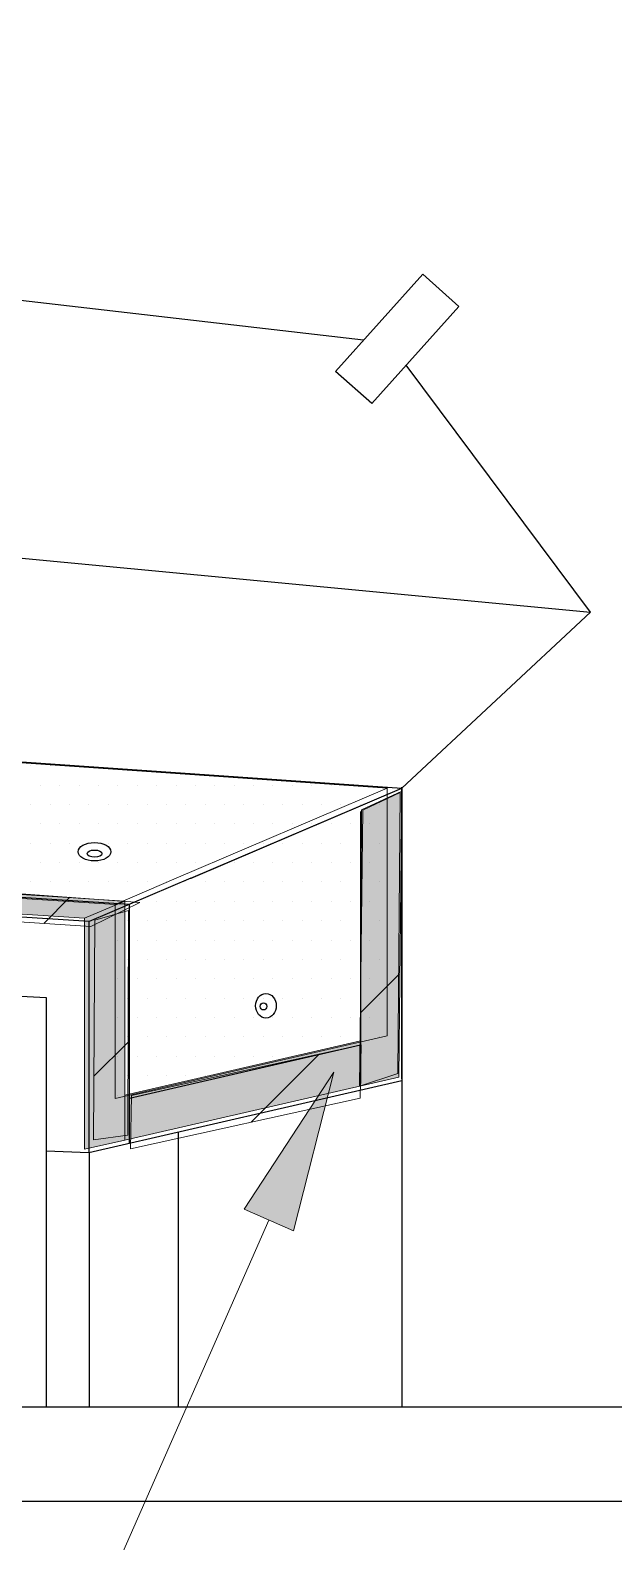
# Model space of a CAD drawing. Extents: x -1328 to 5679, y -4611 to 1603.
# Drawn here: x 4303.8 to 4344.5, y -2441.7 to -2336.4 of the extents above; entities that cross this region are included whole.
import ezdxf

# ---------------------------------------------------------------- set-up
doc = ezdxf.new("R2010")
doc.units = 0
doc.header["$MEASUREMENT"] = 0
for name, color, linetype, lineweight in [('.ATI-HATCH', 7, 'Continuous', 0), ('G-ANNO-TTLB', 7, 'Continuous', 0), ('Layer 12', 7, 'Continuous', 0), ('TYVEK', 7, 'Continuous', 0)]:
    doc.layers.add(name, color=color, linetype=linetype, lineweight=lineweight)
pattern_1 = [(45, (0, 0), (-7.071067, 7.071069), [])]

# ---------------------------------------------------------------- blocks, each defined once
blk = doc.blocks.new('Block_228')
at = {"layer": 'TYVEK', "color": 2, "lineweight": 25, "true_color": 0xffff00}
for points in [[(4329.7, -2406.57)], [(4329.7, -2409.56)]]:
    blk.add_lwpolyline(points, dxfattribs=at)
blk = doc.blocks.new('Block_229')
at = {"layer": 'TYVEK', "true_color": 0x000000, "transparency": 33554687}
h = blk.add_hatch(color=18, dxfattribs=at)
h.dxf.hatch_style = 2
h.paths.add_polyline_path([(4318.73, -2418.5), (4324.98, -2408.96), (4322.17, -2420.01)])
at = {"layer": 'TYVEK', "color": 18, "lineweight": 0, "true_color": 0x000000}
blk.add_line((4320.45, -2419.26), (4257.81, -2561.74), dxfattribs=at)
at = {"layer": 'TYVEK'}
blk.add_lwpolyline([(4318.73, -2418.5), (4324.98, -2408.96), (4322.17, -2420.01), (4322.17, -2420.01)], close=True, dxfattribs=at)
blk = doc.blocks.new('Block_296')
at = {"layer": '.ATI-HATCH'}
for points in [[(4328.69, -2389.18), (4328.69, -2389.18), (4241.24, -2383.11), (4241.24, -2383.11), (4241.24, -2383.11), (4241.24, -2392.85), (4241.24, -2392.85), (4241.24, -2392.85), (4309.75, -2397.27), (4309.75, -2397.27), (4309.75, -2397.27), (4314.01, -2395.45), (4314.01, -2395.45), (4314.01, -2395.45), (4328.69, -2389.18), (4328.69, -2389.18)], [(4328.69, -2389.18), (4328.69, -2389.18), (4314.01, -2395.45), (4314.01, -2395.45), (4314.01, -2395.45), (4309.75, -2397.27), (4309.75, -2397.27), (4309.75, -2397.27), (4309.75, -2410.78), (4309.75, -2410.78), (4309.75, -2410.78), (4328.69, -2406.42), (4328.69, -2406.42), (4328.69, -2406.42), (4328.69, -2389.18), (4328.69, -2389.18)]]:
    blk.add_open_spline(points, degree=3, knots=[0, 0, 0, 0, 1, 1, 1, 2, 2, 2, 3, 3, 3, 4, 4, 4, 5, 5, 5, 5], dxfattribs=at)
at = {"layer": '.ATI-HATCH', "color": 8, "lineweight": 0, "true_color": 0x808080}
for points in [[(4303.87, -2387.6), (4303.87, -2387.6), (4303.87, -2387.6), (4303.87, -2387.6)], [(4305.22, -2387.6), (4305.22, -2387.6), (4305.22, -2387.6), (4305.22, -2387.6)], [(4304.54, -2388.95), (4304.54, -2388.95), (4304.54, -2388.95), (4304.54, -2388.95)], [(4305.89, -2388.95), (4305.89, -2388.95), (4305.89, -2388.95), (4305.89, -2388.95)], [(4307.24, -2388.95), (4307.24, -2388.95), (4307.24, -2388.95), (4307.24, -2388.95)], [(4308.59, -2388.95), (4308.59, -2388.95), (4308.59, -2388.95), (4308.59, -2388.95)], [(4309.94, -2388.95), (4309.94, -2388.95), (4309.94, -2388.95), (4309.94, -2388.95)], [(4311.29, -2388.95), (4311.29, -2388.95), (4311.29, -2388.95), (4311.29, -2388.95)], [(4312.64, -2388.95), (4312.64, -2388.95), (4312.64, -2388.95), (4312.64, -2388.95)], [(4313.99, -2388.95), (4313.99, -2388.95), (4313.99, -2388.95), (4313.99, -2388.95)], [(4315.34, -2388.95), (4315.34, -2388.95), (4315.34, -2388.95), (4315.34, -2388.95)], [(4316.69, -2388.95), (4316.69, -2388.95), (4316.69, -2388.95), (4316.69, -2388.95)], [(4318.04, -2388.95), (4318.04, -2388.95), (4318.04, -2388.95), (4318.04, -2388.95)], [(4319.39, -2388.95), (4319.39, -2388.95), (4319.39, -2388.95), (4319.39, -2388.95)], [(4320.74, -2388.95), (4320.74, -2388.95), (4320.74, -2388.95), (4320.74, -2388.95)], [(4322.09, -2388.95), (4322.09, -2388.95), (4322.09, -2388.95), (4322.09, -2388.95)], [(4323.44, -2388.95), (4323.44, -2388.95), (4323.44, -2388.95), (4323.44, -2388.95)], [(4324.79, -2388.95), (4324.79, -2388.95), (4324.79, -2388.95), (4324.79, -2388.95)], [(4303.87, -2390.3), (4303.87, -2390.3), (4303.87, -2390.3), (4303.87, -2390.3)], [(4305.22, -2390.3), (4305.22, -2390.3), (4305.22, -2390.3), (4305.22, -2390.3)], [(4306.57, -2390.3), (4306.57, -2390.3), (4306.57, -2390.3), (4306.57, -2390.3)], [(4307.92, -2390.3), (4307.92, -2390.3), (4307.92, -2390.3), (4307.92, -2390.3)], [(4309.27, -2390.3), (4309.27, -2390.3), (4309.27, -2390.3), (4309.27, -2390.3)], [(4310.62, -2390.3), (4310.62, -2390.3), (4310.62, -2390.3), (4310.62, -2390.3)], [(4311.97, -2390.3), (4311.97, -2390.3), (4311.97, -2390.3), (4311.97, -2390.3)], [(4313.32, -2390.3), (4313.32, -2390.3), (4313.32, -2390.3), (4313.32, -2390.3)], [(4314.67, -2390.3), (4314.67, -2390.3), (4314.67, -2390.3), (4314.67, -2390.3)], [(4316.02, -2390.3), (4316.02, -2390.3), (4316.02, -2390.3), (4316.02, -2390.3)], [(4317.37, -2390.3), (4317.37, -2390.3), (4317.37, -2390.3), (4317.37, -2390.3)], [(4318.72, -2390.3), (4318.72, -2390.3), (4318.72, -2390.3), (4318.72, -2390.3)], [(4320.07, -2390.3), (4320.07, -2390.3), (4320.07, -2390.3), (4320.07, -2390.3)], [(4321.42, -2390.3), (4321.42, -2390.3), (4321.42, -2390.3), (4321.42, -2390.3)], [(4322.77, -2390.3), (4322.77, -2390.3), (4322.77, -2390.3), (4322.77, -2390.3)], [(4324.12, -2390.3), (4324.12, -2390.3), (4324.12, -2390.3), (4324.12, -2390.3)], [(4325.47, -2390.3), (4325.47, -2390.3), (4325.47, -2390.3), (4325.47, -2390.3)], [(4326.82, -2390.3), (4326.82, -2390.3), (4326.82, -2390.3), (4326.82, -2390.3)], [(4328.17, -2390.3), (4328.17, -2390.3), (4328.17, -2390.3), (4328.17, -2390.3)], [(4304.54, -2391.65), (4304.54, -2391.65), (4304.54, -2391.65), (4304.54, -2391.65)], [(4305.89, -2391.65), (4305.89, -2391.65), (4305.89, -2391.65), (4305.89, -2391.65)], [(4307.24, -2391.65), (4307.24, -2391.65), (4307.24, -2391.65), (4307.24, -2391.65)], [(4308.59, -2391.65), (4308.59, -2391.65), (4308.59, -2391.65), (4308.59, -2391.65)], [(4309.94, -2391.65), (4309.94, -2391.65), (4309.94, -2391.65), (4309.94, -2391.65)], [(4311.29, -2391.65), (4311.29, -2391.65), (4311.29, -2391.65), (4311.29, -2391.65)], [(4312.64, -2391.65), (4312.64, -2391.65), (4312.64, -2391.65), (4312.64, -2391.65)], [(4313.99, -2391.65), (4313.99, -2391.65), (4313.99, -2391.65), (4313.99, -2391.65)], [(4315.34, -2391.65), (4315.34, -2391.65), (4315.34, -2391.65), (4315.34, -2391.65)], [(4316.69, -2391.65), (4316.69, -2391.65), (4316.69, -2391.65), (4316.69, -2391.65)], [(4318.04, -2391.65), (4318.04, -2391.65), (4318.04, -2391.65), (4318.04, -2391.65)], [(4319.39, -2391.65), (4319.39, -2391.65), (4319.39, -2391.65), (4319.39, -2391.65)], [(4320.74, -2391.65), (4320.74, -2391.65), (4320.74, -2391.65), (4320.74, -2391.65)], [(4322.09, -2391.65), (4322.09, -2391.65), (4322.09, -2391.65), (4322.09, -2391.65)], [(4323.44, -2391.65), (4323.44, -2391.65), (4323.44, -2391.65), (4323.44, -2391.65)], [(4324.79, -2391.65), (4324.79, -2391.65), (4324.79, -2391.65), (4324.79, -2391.65)], [(4326.14, -2391.65), (4326.14, -2391.65), (4326.14, -2391.65), (4326.14, -2391.65)], [(4327.49, -2391.65), (4327.49, -2391.65), (4327.49, -2391.65), (4327.49, -2391.65)], [(4303.87, -2393), (4303.87, -2393), (4303.87, -2393), (4303.87, -2393)], [(4305.22, -2393), (4305.22, -2393), (4305.22, -2393), (4305.22, -2393)], [(4306.57, -2393), (4306.57, -2393), (4306.57, -2393), (4306.57, -2393)], [(4307.92, -2393), (4307.92, -2393), (4307.92, -2393), (4307.92, -2393)], [(4309.27, -2393), (4309.27, -2393), (4309.27, -2393), (4309.27, -2393)], [(4310.62, -2393), (4310.62, -2393), (4310.62, -2393), (4310.62, -2393)], [(4311.97, -2393), (4311.97, -2393), (4311.97, -2393), (4311.97, -2393)], [(4313.32, -2393), (4313.32, -2393), (4313.32, -2393), (4313.32, -2393)], [(4314.67, -2393), (4314.67, -2393), (4314.67, -2393), (4314.67, -2393)], [(4316.02, -2393), (4316.02, -2393), (4316.02, -2393), (4316.02, -2393)], [(4317.37, -2393), (4317.37, -2393), (4317.37, -2393), (4317.37, -2393)], [(4318.72, -2393), (4318.72, -2393), (4318.72, -2393), (4318.72, -2393)], [(4320.07, -2393), (4320.07, -2393), (4320.07, -2393), (4320.07, -2393)], [(4321.42, -2393), (4321.42, -2393), (4321.42, -2393), (4321.42, -2393)], [(4322.77, -2393), (4322.77, -2393), (4322.77, -2393), (4322.77, -2393)], [(4324.12, -2393), (4324.12, -2393), (4324.12, -2393), (4324.12, -2393)], [(4325.47, -2393), (4325.47, -2393), (4325.47, -2393), (4325.47, -2393)], [(4326.82, -2393), (4326.82, -2393), (4326.82, -2393), (4326.82, -2393)], [(4328.17, -2393), (4328.17, -2393), (4328.17, -2393), (4328.17, -2393)], [(4304.54, -2394.35), (4304.54, -2394.35), (4304.54, -2394.35), (4304.54, -2394.35)], [(4305.89, -2394.35), (4305.89, -2394.35), (4305.89, -2394.35), (4305.89, -2394.35)], [(4307.24, -2394.35), (4307.24, -2394.35), (4307.24, -2394.35), (4307.24, -2394.35)], [(4308.59, -2394.35), (4308.59, -2394.35), (4308.59, -2394.35), (4308.59, -2394.35)], [(4309.94, -2394.35), (4309.94, -2394.35), (4309.94, -2394.35), (4309.94, -2394.35)], [(4311.29, -2394.35), (4311.29, -2394.35), (4311.29, -2394.35), (4311.29, -2394.35)], [(4312.64, -2394.35), (4312.64, -2394.35), (4312.64, -2394.35), (4312.64, -2394.35)], [(4313.99, -2394.35), (4313.99, -2394.35), (4313.99, -2394.35), (4313.99, -2394.35)], [(4315.34, -2394.35), (4315.34, -2394.35), (4315.34, -2394.35), (4315.34, -2394.35)], [(4316.69, -2394.35), (4316.69, -2394.35), (4316.69, -2394.35), (4316.69, -2394.35)], [(4318.04, -2394.35), (4318.04, -2394.35), (4318.04, -2394.35), (4318.04, -2394.35)], [(4319.39, -2394.35), (4319.39, -2394.35), (4319.39, -2394.35), (4319.39, -2394.35)], [(4320.74, -2394.35), (4320.74, -2394.35), (4320.74, -2394.35), (4320.74, -2394.35)], [(4322.09, -2394.35), (4322.09, -2394.35), (4322.09, -2394.35), (4322.09, -2394.35)], [(4323.44, -2394.35), (4323.44, -2394.35), (4323.44, -2394.35), (4323.44, -2394.35)], [(4324.79, -2394.35), (4324.79, -2394.35), (4324.79, -2394.35), (4324.79, -2394.35)], [(4326.14, -2394.35), (4326.14, -2394.35), (4326.14, -2394.35), (4326.14, -2394.35)], [(4327.49, -2394.35), (4327.49, -2394.35), (4327.49, -2394.35), (4327.49, -2394.35)], [(4303.87, -2395.7), (4303.87, -2395.7), (4303.87, -2395.7), (4303.87, -2395.7)], [(4305.22, -2395.7), (4305.22, -2395.7), (4305.22, -2395.7), (4305.22, -2395.7)], [(4306.57, -2395.7), (4306.57, -2395.7), (4306.57, -2395.7), (4306.57, -2395.7)], [(4307.92, -2395.7), (4307.92, -2395.7), (4307.92, -2395.7), (4307.92, -2395.7)], [(4309.27, -2395.7), (4309.27, -2395.7), (4309.27, -2395.7), (4309.27, -2395.7)], [(4310.62, -2395.7), (4310.62, -2395.7), (4310.62, -2395.7), (4310.62, -2395.7)], [(4311.97, -2395.7), (4311.97, -2395.7), (4311.97, -2395.7), (4311.97, -2395.7)], [(4313.32, -2395.7), (4313.32, -2395.7), (4313.32, -2395.7), (4313.32, -2395.7)], [(4314.67, -2395.7), (4314.67, -2395.7), (4314.67, -2395.7), (4314.67, -2395.7)], [(4316.02, -2395.7), (4316.02, -2395.7), (4316.02, -2395.7), (4316.02, -2395.7)], [(4317.37, -2395.7), (4317.37, -2395.7), (4317.37, -2395.7), (4317.37, -2395.7)], [(4318.72, -2395.7), (4318.72, -2395.7), (4318.72, -2395.7), (4318.72, -2395.7)], [(4320.07, -2395.7), (4320.07, -2395.7), (4320.07, -2395.7), (4320.07, -2395.7)], [(4321.42, -2395.7), (4321.42, -2395.7), (4321.42, -2395.7), (4321.42, -2395.7)], [(4322.77, -2395.7), (4322.77, -2395.7), (4322.77, -2395.7), (4322.77, -2395.7)], [(4324.12, -2395.7), (4324.12, -2395.7), (4324.12, -2395.7), (4324.12, -2395.7)], [(4325.47, -2395.7), (4325.47, -2395.7), (4325.47, -2395.7), (4325.47, -2395.7)], [(4326.82, -2395.7), (4326.82, -2395.7), (4326.82, -2395.7), (4326.82, -2395.7)], [(4328.17, -2395.7), (4328.17, -2395.7), (4328.17, -2395.7), (4328.17, -2395.7)], [(4307.24, -2397.05), (4307.24, -2397.05), (4307.24, -2397.05), (4307.24, -2397.05)], [(4308.59, -2397.05), (4308.59, -2397.05), (4308.59, -2397.05), (4308.59, -2397.05)], [(4309.94, -2397.05), (4309.94, -2397.05), (4309.94, -2397.05), (4309.94, -2397.05)], [(4311.29, -2397.05), (4311.29, -2397.05), (4311.29, -2397.05), (4311.29, -2397.05)], [(4312.64, -2397.05), (4312.64, -2397.05), (4312.64, -2397.05), (4312.64, -2397.05)], [(4313.99, -2397.05), (4313.99, -2397.05), (4313.99, -2397.05), (4313.99, -2397.05)], [(4315.34, -2397.05), (4315.34, -2397.05), (4315.34, -2397.05), (4315.34, -2397.05)], [(4316.69, -2397.05), (4316.69, -2397.05), (4316.69, -2397.05), (4316.69, -2397.05)], [(4318.04, -2397.05), (4318.04, -2397.05), (4318.04, -2397.05), (4318.04, -2397.05)], [(4319.39, -2397.05), (4319.39, -2397.05), (4319.39, -2397.05), (4319.39, -2397.05)], [(4320.74, -2397.05), (4320.74, -2397.05), (4320.74, -2397.05), (4320.74, -2397.05)], [(4322.09, -2397.05), (4322.09, -2397.05), (4322.09, -2397.05), (4322.09, -2397.05)], [(4323.44, -2397.05), (4323.44, -2397.05), (4323.44, -2397.05), (4323.44, -2397.05)], [(4324.79, -2397.05), (4324.79, -2397.05), (4324.79, -2397.05), (4324.79, -2397.05)], [(4326.14, -2397.05), (4326.14, -2397.05), (4326.14, -2397.05), (4326.14, -2397.05)], [(4327.49, -2397.05), (4327.49, -2397.05), (4327.49, -2397.05), (4327.49, -2397.05)], [(4310.62, -2398.4), (4310.62, -2398.4), (4310.62, -2398.4), (4310.62, -2398.4)], [(4311.97, -2398.4), (4311.97, -2398.4), (4311.97, -2398.4), (4311.97, -2398.4)], [(4313.32, -2398.4), (4313.32, -2398.4), (4313.32, -2398.4), (4313.32, -2398.4)], [(4314.67, -2398.4), (4314.67, -2398.4), (4314.67, -2398.4), (4314.67, -2398.4)], [(4316.02, -2398.4), (4316.02, -2398.4), (4316.02, -2398.4), (4316.02, -2398.4)], [(4317.37, -2398.4), (4317.37, -2398.4), (4317.37, -2398.4), (4317.37, -2398.4)], [(4318.72, -2398.4), (4318.72, -2398.4), (4318.72, -2398.4), (4318.72, -2398.4)], [(4320.07, -2398.4), (4320.07, -2398.4), (4320.07, -2398.4), (4320.07, -2398.4)], [(4321.42, -2398.4), (4321.42, -2398.4), (4321.42, -2398.4), (4321.42, -2398.4)], [(4322.77, -2398.4), (4322.77, -2398.4), (4322.77, -2398.4), (4322.77, -2398.4)], [(4324.12, -2398.4), (4324.12, -2398.4), (4324.12, -2398.4), (4324.12, -2398.4)], [(4325.47, -2398.4), (4325.47, -2398.4), (4325.47, -2398.4), (4325.47, -2398.4)], [(4326.82, -2398.4), (4326.82, -2398.4), (4326.82, -2398.4), (4326.82, -2398.4)], [(4328.17, -2398.4), (4328.17, -2398.4), (4328.17, -2398.4), (4328.17, -2398.4)], [(4309.94, -2399.75), (4309.94, -2399.75), (4309.94, -2399.75), (4309.94, -2399.75)], [(4311.29, -2399.75), (4311.29, -2399.75), (4311.29, -2399.75), (4311.29, -2399.75)], [(4312.64, -2399.75), (4312.64, -2399.75), (4312.64, -2399.75), (4312.64, -2399.75)], [(4313.99, -2399.75), (4313.99, -2399.75), (4313.99, -2399.75), (4313.99, -2399.75)], [(4315.34, -2399.75), (4315.34, -2399.75), (4315.34, -2399.75), (4315.34, -2399.75)], [(4316.69, -2399.75), (4316.69, -2399.75), (4316.69, -2399.75), (4316.69, -2399.75)], [(4318.04, -2399.75), (4318.04, -2399.75), (4318.04, -2399.75), (4318.04, -2399.75)], [(4319.39, -2399.75), (4319.39, -2399.75), (4319.39, -2399.75), (4319.39, -2399.75)], [(4320.74, -2399.75), (4320.74, -2399.75), (4320.74, -2399.75), (4320.74, -2399.75)], [(4322.09, -2399.75), (4322.09, -2399.75), (4322.09, -2399.75), (4322.09, -2399.75)], [(4323.44, -2399.75), (4323.44, -2399.75), (4323.44, -2399.75), (4323.44, -2399.75)], [(4324.79, -2399.75), (4324.79, -2399.75), (4324.79, -2399.75), (4324.79, -2399.75)], [(4326.14, -2399.75), (4326.14, -2399.75), (4326.14, -2399.75), (4326.14, -2399.75)], [(4327.49, -2399.75), (4327.49, -2399.75), (4327.49, -2399.75), (4327.49, -2399.75)], [(4310.62, -2401.1), (4310.62, -2401.1), (4310.62, -2401.1), (4310.62, -2401.1)], [(4311.97, -2401.1), (4311.97, -2401.1), (4311.97, -2401.1), (4311.97, -2401.1)], [(4313.32, -2401.1), (4313.32, -2401.1), (4313.32, -2401.1), (4313.32, -2401.1)], [(4314.67, -2401.1), (4314.67, -2401.1), (4314.67, -2401.1), (4314.67, -2401.1)], [(4316.02, -2401.1), (4316.02, -2401.1), (4316.02, -2401.1), (4316.02, -2401.1)], [(4317.37, -2401.1), (4317.37, -2401.1), (4317.37, -2401.1), (4317.37, -2401.1)], [(4318.72, -2401.1), (4318.72, -2401.1), (4318.72, -2401.1), (4318.72, -2401.1)], [(4320.07, -2401.1), (4320.07, -2401.1), (4320.07, -2401.1), (4320.07, -2401.1)], [(4321.42, -2401.1), (4321.42, -2401.1), (4321.42, -2401.1), (4321.42, -2401.1)], [(4322.77, -2401.1), (4322.77, -2401.1), (4322.77, -2401.1), (4322.77, -2401.1)], [(4324.12, -2401.1), (4324.12, -2401.1), (4324.12, -2401.1), (4324.12, -2401.1)], [(4325.47, -2401.1), (4325.47, -2401.1), (4325.47, -2401.1), (4325.47, -2401.1)], [(4326.82, -2401.1), (4326.82, -2401.1), (4326.82, -2401.1), (4326.82, -2401.1)], [(4328.17, -2401.1), (4328.17, -2401.1), (4328.17, -2401.1), (4328.17, -2401.1)], [(4309.94, -2402.45), (4309.94, -2402.45), (4309.94, -2402.45), (4309.94, -2402.45)], [(4311.29, -2402.45), (4311.29, -2402.45), (4311.29, -2402.45), (4311.29, -2402.45)], [(4312.64, -2402.45), (4312.64, -2402.45), (4312.64, -2402.45), (4312.64, -2402.45)], [(4313.99, -2402.45), (4313.99, -2402.45), (4313.99, -2402.45), (4313.99, -2402.45)], [(4315.34, -2402.45), (4315.34, -2402.45), (4315.34, -2402.45), (4315.34, -2402.45)], [(4316.69, -2402.45), (4316.69, -2402.45), (4316.69, -2402.45), (4316.69, -2402.45)], [(4318.04, -2402.45), (4318.04, -2402.45), (4318.04, -2402.45), (4318.04, -2402.45)], [(4319.39, -2402.45), (4319.39, -2402.45), (4319.39, -2402.45), (4319.39, -2402.45)], [(4320.74, -2402.45), (4320.74, -2402.45), (4320.74, -2402.45), (4320.74, -2402.45)], [(4322.09, -2402.45), (4322.09, -2402.45), (4322.09, -2402.45), (4322.09, -2402.45)], [(4323.44, -2402.45), (4323.44, -2402.45), (4323.44, -2402.45), (4323.44, -2402.45)], [(4324.79, -2402.45), (4324.79, -2402.45), (4324.79, -2402.45), (4324.79, -2402.45)], [(4326.14, -2402.45), (4326.14, -2402.45), (4326.14, -2402.45), (4326.14, -2402.45)], [(4327.49, -2402.45), (4327.49, -2402.45), (4327.49, -2402.45), (4327.49, -2402.45)], [(4310.62, -2403.8), (4310.62, -2403.8), (4310.62, -2403.8), (4310.62, -2403.8)], [(4311.97, -2403.8), (4311.97, -2403.8), (4311.97, -2403.8), (4311.97, -2403.8)], [(4313.32, -2403.8), (4313.32, -2403.8), (4313.32, -2403.8), (4313.32, -2403.8)], [(4314.67, -2403.8), (4314.67, -2403.8), (4314.67, -2403.8), (4314.67, -2403.8)], [(4316.02, -2403.8), (4316.02, -2403.8), (4316.02, -2403.8), (4316.02, -2403.8)], [(4317.37, -2403.8), (4317.37, -2403.8), (4317.37, -2403.8), (4317.37, -2403.8)], [(4318.72, -2403.8), (4318.72, -2403.8), (4318.72, -2403.8), (4318.72, -2403.8)], [(4320.07, -2403.8), (4320.07, -2403.8), (4320.07, -2403.8), (4320.07, -2403.8)], [(4321.42, -2403.8), (4321.42, -2403.8), (4321.42, -2403.8), (4321.42, -2403.8)], [(4322.77, -2403.8), (4322.77, -2403.8), (4322.77, -2403.8), (4322.77, -2403.8)], [(4324.12, -2403.8), (4324.12, -2403.8), (4324.12, -2403.8), (4324.12, -2403.8)], [(4325.47, -2403.8), (4325.47, -2403.8), (4325.47, -2403.8), (4325.47, -2403.8)], [(4326.82, -2403.8), (4326.82, -2403.8), (4326.82, -2403.8), (4326.82, -2403.8)], [(4328.17, -2403.8), (4328.17, -2403.8), (4328.17, -2403.8), (4328.17, -2403.8)], [(4309.94, -2405.15), (4309.94, -2405.15), (4309.94, -2405.15), (4309.94, -2405.15)], [(4311.29, -2405.15), (4311.29, -2405.15), (4311.29, -2405.15), (4311.29, -2405.15)], [(4312.64, -2405.15), (4312.64, -2405.15), (4312.64, -2405.15), (4312.64, -2405.15)], [(4313.99, -2405.15), (4313.99, -2405.15), (4313.99, -2405.15), (4313.99, -2405.15)], [(4315.34, -2405.15), (4315.34, -2405.15), (4315.34, -2405.15), (4315.34, -2405.15)], [(4316.69, -2405.15), (4316.69, -2405.15), (4316.69, -2405.15), (4316.69, -2405.15)], [(4318.04, -2405.15), (4318.04, -2405.15), (4318.04, -2405.15), (4318.04, -2405.15)], [(4319.39, -2405.15), (4319.39, -2405.15), (4319.39, -2405.15), (4319.39, -2405.15)], [(4320.74, -2405.15), (4320.74, -2405.15), (4320.74, -2405.15), (4320.74, -2405.15)], [(4322.09, -2405.15), (4322.09, -2405.15), (4322.09, -2405.15), (4322.09, -2405.15)], [(4323.44, -2405.15), (4323.44, -2405.15), (4323.44, -2405.15), (4323.44, -2405.15)], [(4324.79, -2405.15), (4324.79, -2405.15), (4324.79, -2405.15), (4324.79, -2405.15)], [(4326.14, -2405.15), (4326.14, -2405.15), (4326.14, -2405.15), (4326.14, -2405.15)], [(4327.49, -2405.15), (4327.49, -2405.15), (4327.49, -2405.15), (4327.49, -2405.15)], [(4310.62, -2406.5), (4310.62, -2406.5), (4310.62, -2406.5), (4310.62, -2406.5)], [(4311.97, -2406.5), (4311.97, -2406.5), (4311.97, -2406.5), (4311.97, -2406.5)], [(4313.32, -2406.5), (4313.32, -2406.5), (4313.32, -2406.5), (4313.32, -2406.5)], [(4314.67, -2406.5), (4314.67, -2406.5), (4314.67, -2406.5), (4314.67, -2406.5)], [(4316.02, -2406.5), (4316.02, -2406.5), (4316.02, -2406.5), (4316.02, -2406.5)], [(4317.37, -2406.5), (4317.37, -2406.5), (4317.37, -2406.5), (4317.37, -2406.5)], [(4318.72, -2406.5), (4318.72, -2406.5), (4318.72, -2406.5), (4318.72, -2406.5)], [(4320.07, -2406.5), (4320.07, -2406.5), (4320.07, -2406.5), (4320.07, -2406.5)], [(4321.42, -2406.5), (4321.42, -2406.5), (4321.42, -2406.5), (4321.42, -2406.5)], [(4322.77, -2406.5), (4322.77, -2406.5), (4322.77, -2406.5), (4322.77, -2406.5)], [(4324.12, -2406.5), (4324.12, -2406.5), (4324.12, -2406.5), (4324.12, -2406.5)], [(4325.47, -2406.5), (4325.47, -2406.5), (4325.47, -2406.5), (4325.47, -2406.5)], [(4326.82, -2406.5), (4326.82, -2406.5), (4326.82, -2406.5), (4326.82, -2406.5)], [(4328.17, -2406.5), (4328.17, -2406.5), (4328.17, -2406.5), (4328.17, -2406.5)], [(4309.94, -2407.85), (4309.94, -2407.85), (4309.94, -2407.85), (4309.94, -2407.85)], [(4311.29, -2407.85), (4311.29, -2407.85), (4311.29, -2407.85), (4311.29, -2407.85)], [(4312.64, -2407.85), (4312.64, -2407.85), (4312.64, -2407.85), (4312.64, -2407.85)], [(4313.99, -2407.85), (4313.99, -2407.85), (4313.99, -2407.85), (4313.99, -2407.85)], [(4315.34, -2407.85), (4315.34, -2407.85), (4315.34, -2407.85), (4315.34, -2407.85)], [(4316.69, -2407.85), (4316.69, -2407.85), (4316.69, -2407.85), (4316.69, -2407.85)], [(4318.04, -2407.85), (4318.04, -2407.85), (4318.04, -2407.85), (4318.04, -2407.85)], [(4319.39, -2407.85), (4319.39, -2407.85), (4319.39, -2407.85), (4319.39, -2407.85)], [(4320.74, -2407.85), (4320.74, -2407.85), (4320.74, -2407.85), (4320.74, -2407.85)], [(4322.09, -2407.85), (4322.09, -2407.85), (4322.09, -2407.85), (4322.09, -2407.85)], [(4310.62, -2409.2), (4310.62, -2409.2), (4310.62, -2409.2), (4310.62, -2409.2)], [(4311.97, -2409.2), (4311.97, -2409.2), (4311.97, -2409.2), (4311.97, -2409.2)], [(4313.32, -2409.2), (4313.32, -2409.2), (4313.32, -2409.2), (4313.32, -2409.2)], [(4314.67, -2409.2), (4314.67, -2409.2), (4314.67, -2409.2), (4314.67, -2409.2)], [(4316.02, -2409.2), (4316.02, -2409.2), (4316.02, -2409.2), (4316.02, -2409.2)], [(4309.94, -2410.55), (4309.94, -2410.55), (4309.94, -2410.55), (4309.94, -2410.55)]]:
    blk.add_open_spline(points, degree=3, dxfattribs=at)

msp = doc.modelspace()

# ---------------------------------------------------------------- hatches: boundary and pattern name
at = {"layer": '.ATI-HATCH', "true_color": 0x808080, "transparency": 33554687}
h = msp.add_hatch(color=8, dxfattribs=at)
edge = h.paths.add_edge_path()
edge.add_spline(control_points=[(4329.5, -2409.3), (4329.5, -2409.3), (4329.7, -2389.37), (4329.7, -2389.37), (4329.7, -2389.37), (4326.89, -2390.67), (4326.89, -2390.67), (4326.89, -2390.67), (4326.82, -2406.77), (4326.82, -2406.77), (4326.82, -2406.77), (4310.42, -2410.55), (4310.42, -2410.55), (4310.42, -2410.55), (4310.42, -2413.69), (4310.42, -2413.69), (4310.42, -2413.69), (4329.5, -2409.3), (4329.5, -2409.3)], knot_values=[0, 0, 0, 0, 1, 1, 1, 2, 2, 2, 3, 3, 3, 4, 4, 4, 5, 5, 5, 6, 6, 6, 6], degree=3, periodic=0)
edge = h.paths.add_edge_path()
edge.add_spline(control_points=[(4310.42, -2397.03), (4310.42, -2397.03), (4307.62, -2398.23), (4307.62, -2398.23), (4307.62, -2398.23), (4307.62, -2414.33), (4307.62, -2414.33), (4307.62, -2414.33), (4310.42, -2413.69), (4310.42, -2413.69), (4310.42, -2413.69), (4310.42, -2397.03), (4310.42, -2397.03)], knot_values=[0, 0, 0, 0, 1, 1, 1, 2, 2, 2, 3, 3, 3, 4, 4, 4, 4], degree=3, periodic=0)
edge.add_line((4310.42, -2397.03), (4310.42, -2397.03))
edge = h.paths.add_edge_path()
edge.add_spline(control_points=[(4241.92, -2392.62), (4241.92, -2392.62), (4241.92, -2393.99), (4241.92, -2393.99), (4241.92, -2393.99), (4307.62, -2398.23), (4307.62, -2398.23), (4307.62, -2398.23), (4310.42, -2397.03), (4310.42, -2397.03), (4310.42, -2397.03), (4241.92, -2392.62), (4241.92, -2392.62)], knot_values=[0, 0, 0, 0, 1, 1, 1, 2, 2, 2, 3, 3, 3, 4, 4, 4, 4], degree=3, periodic=0)
edge.add_line((4241.92, -2392.62), (4241.92, -2392.62))
at = {"layer": 'G-ANNO-TTLB', "true_color": 0xff00ff, "transparency": 33554687}
h = msp.add_hatch(color=6, dxfattribs=at)
edge = h.paths.add_edge_path()
edge.add_spline(control_points=[(5053.44, -3461.41), (5053.44, -3461.41), (2123.92, -3461.41), (2123.92, -3461.41), (2123.92, -3461.41), (2123.92, -1004.41), (2123.92, -1004.41), (2123.92, -1004.41), (5053.44, -1004.41), (5053.44, -1004.41), (5053.44, -1004.41), (5053.44, -3461.41), (5053.44, -3461.41)], knot_values=[0, 0, 0, 0, 1, 1, 1, 2, 2, 2, 3, 3, 3, 4, 4, 4, 4], degree=3, periodic=0)
edge = h.paths.add_edge_path()
edge.add_spline(control_points=[(2132.92, -1013.41), (2132.92, -1013.41), (2132.92, -3452.41), (2132.92, -3452.41), (2132.92, -3452.41), (5044.44, -3452.41), (5044.44, -3452.41), (5044.44, -3452.41), (5044.44, -1013.41), (5044.44, -1013.41), (5044.44, -1013.41), (2132.92, -1013.41), (2132.92, -1013.41)], knot_values=[0, 0, 0, 0, 1, 1, 1, 2, 2, 2, 3, 3, 3, 4, 4, 4, 4], degree=3, periodic=0)
edge.add_line((2132.92, -1013.41), (2132.92, -1013.41))
at = {"layer": 'Layer 12', "true_color": 0x000000, "transparency": 33554687}
h = msp.add_hatch(dxfattribs=at)
h.set_pattern_fill('_U', color=18, scale=10, angle=45, style=2, pattern_type=0)
h.set_pattern_definition(pattern_1)
h.paths.add_polyline_path([(4329.44, -2409.04), (4326.77, -2409.93), (4327, -2390.71), (4329.6, -2389.48)])
h = msp.add_hatch(dxfattribs=at)
h.set_pattern_fill('_U', color=18, scale=10, angle=45, style=2, pattern_type=0)
h.set_pattern_definition(pattern_1)
h.paths.add_polyline_path([(4311.48, -2397.13), (4308.07, -2398.8), (4242.36, -2394.54), (4241.91, -2392.05)])
h = msp.add_hatch(dxfattribs=at)
h.set_pattern_fill('_U', color=18, scale=10, angle=45, style=2, pattern_type=0)
h.set_pattern_definition(pattern_1)
h.paths.add_polyline_path([(4310.64, -2413.35), (4308.24, -2413.68), (4308.35, -2398.36), (4310.68, -2397.69)])
h = msp.add_hatch(dxfattribs=at)
h.set_pattern_fill('_U', color=18, scale=10, angle=45, style=0, pattern_type=0)
h.set_pattern_definition(pattern_1)
h.paths.add_polyline_path([(4326.81, -2410.76), (4310.81, -2414.3), (4310.88, -2410.58), (4326.88, -2407.04)])

# ---------------------------------------------------------------- linework, layer by layer
at = {"layer": '.ATI-HATCH'}
for points, knots in [([(4329.5, -2409.3), (4329.5, -2409.3), (4329.7, -2389.37), (4329.7, -2389.37), (4329.7, -2389.37), (4326.89, -2390.67), (4326.89, -2390.67), (4326.89, -2390.67), (4326.82, -2406.77), (4326.82, -2406.77), (4326.82, -2406.77), (4310.42, -2410.55), (4310.42, -2410.55), (4310.42, -2410.55), (4310.42, -2413.69), (4310.42, -2413.69), (4310.42, -2413.69), (4329.5, -2409.3), (4329.5, -2409.3)], [0, 0, 0, 0, 1, 1, 1, 2, 2, 2, 3, 3, 3, 4, 4, 4, 5, 5, 5, 6, 6, 6, 6]), ([(4241.92, -2392.62), (4241.92, -2392.62), (4241.92, -2393.99), (4241.92, -2393.99), (4241.92, -2393.99), (4307.62, -2398.23), (4307.62, -2398.23), (4307.62, -2398.23), (4310.42, -2397.03), (4310.42, -2397.03), (4310.42, -2397.03), (4241.92, -2392.62), (4241.92, -2392.62)], [0, 0, 0, 0, 1, 1, 1, 2, 2, 2, 3, 3, 3, 4, 4, 4, 4]), ([(4310.42, -2397.03), (4310.42, -2397.03), (4307.62, -2398.23), (4307.62, -2398.23), (4307.62, -2398.23), (4307.62, -2414.33), (4307.62, -2414.33), (4307.62, -2414.33), (4310.42, -2413.69), (4310.42, -2413.69), (4310.42, -2413.69), (4310.42, -2397.03), (4310.42, -2397.03)], [0, 0, 0, 0, 1, 1, 1, 2, 2, 2, 3, 3, 3, 4, 4, 4, 4])]:
    msp.add_open_spline(points, degree=3, knots=knots, dxfattribs=at)
at = {"layer": 'G-ANNO-TTLB'}
for points in [[(5053.44, -3461.41), (5053.44, -3461.41), (2123.92, -3461.41), (2123.92, -3461.41), (2123.92, -3461.41), (2123.92, -1004.41), (2123.92, -1004.41), (2123.92, -1004.41), (5053.44, -1004.41), (5053.44, -1004.41), (5053.44, -1004.41), (5053.44, -3461.41), (5053.44, -3461.41)], [(2132.92, -1013.41), (2132.92, -1013.41), (2132.92, -3452.41), (2132.92, -3452.41), (2132.92, -3452.41), (5044.44, -3452.41), (5044.44, -3452.41), (5044.44, -3452.41), (5044.44, -1013.41), (5044.44, -1013.41), (5044.44, -1013.41), (2132.92, -1013.41), (2132.92, -1013.41)]]:
    msp.add_open_spline(points, degree=3, knots=[0, 0, 0, 0, 1, 1, 1, 2, 2, 2, 3, 3, 3, 4, 4, 4, 4], dxfattribs=at)
at = {"layer": 'Layer 12'}
for points in [[(4329.44, -2409.04), (4326.77, -2409.93), (4327, -2390.71), (4329.6, -2389.48)], [(4311.48, -2397.13), (4308.07, -2398.8), (4242.36, -2394.54), (4241.91, -2392.05)], [(4310.64, -2413.35), (4308.24, -2413.68), (4308.35, -2398.36), (4310.68, -2397.69)], [(4326.81, -2410.76), (4310.81, -2414.3), (4310.88, -2410.58), (4326.88, -2407.04)]]:
    msp.add_lwpolyline(points, close=True, dxfattribs=at)
at = {"layer": 'TYVEK', "color": 1, "lineweight": 25, "true_color": 0xff0000}
for p, q in [((4327.05, -2357.95), (4245.8, -2348.6)), ((4342.83, -2376.9), (4330.01, -2359.7)), ((4227.85, -2365.96), (4342.83, -2376.9)), ((4329.7, -2389.18), (4342.83, -2376.9)), ((4329.7, -2389.18), (4329.7, -2432.3)), ((4385.42, -2432.3), (4266.1, -2432.3))]:
    msp.add_line(p, q, dxfattribs=at)
at = {"layer": 'TYVEK', "color": 2, "lineweight": 25, "true_color": 0xffff00}
for p, q in [((4315.01, -2395.45), (4329.7, -2389.18)), ((4329.7, -2409.42), (4329.7, -2389.09)), ((4326.82, -2390.8), (4326.82, -2409.75)), ((4326.82, -2407.08), (4310.75, -2410.78)), ((4329.7, -2409.56), (4307.91, -2414.58))]:
    msp.add_line(p, q, dxfattribs=at)
at = {"layer": 'TYVEK', "color": 4, "lineweight": 25, "true_color": 0x00ffff}
for p, q in [((4315.05, -2395.45), (4329.7, -2389.18)), ((4315.01, -2395.45), (4307.95, -2398.46)), ((4314.14, -2413.14), (4314.14, -2432.3)), ((4307.91, -2414.58), (4304.94, -2414.46)), ((4307.95, -2414.58), (4307.95, -2432.3))]:
    msp.add_line(p, q, dxfattribs=at)
at = {"layer": 'TYVEK', "color": 18, "lineweight": 25, "true_color": 0x000000}
msp.add_lwpolyline([(4248.46, -2438.85), (4406.6, -2438.85), (4406.6, -2272.94), (4150.36, -2272.94), (4150, -2438.85), (4248.46, -2438.85)], dxfattribs=at)
at = {"layer": 'TYVEK', "color": 2, "lineweight": 25, "true_color": 0xffff00}
msp.add_lwpolyline([(4333.67, -2355.6), (4327.62, -2362.38), (4325.1, -2360.14), (4331.16, -2353.35)], close=True, dxfattribs=at)
at = {"layer": 'TYVEK', "color": 4, "lineweight": 25, "true_color": 0x00ffff}
msp.add_lwpolyline([(4242.24, -2432.3), (4242.24, -2383.11), (4329.7, -2389.18)], dxfattribs=at)
at = {"layer": 'TYVEK', "color": 2, "lineweight": 25, "true_color": 0xffff00}
for points in [[(4310.75, -2413.92), (4310.75, -2397.27), (4242.24, -2392.85)], [(4307.95, -2414.58), (4307.95, -2398.46), (4242.24, -2394.23)]]:
    msp.add_lwpolyline(points, dxfattribs=at)
at = {"layer": 'TYVEK', "color": 3, "lineweight": 25, "true_color": 0x00ff00}
msp.add_lwpolyline([(4242.24, -2400.46), (4304.94, -2403.75), (4304.94, -2432.3)], dxfattribs=at)
at = {"layer": 'TYVEK', "color": 1, "lineweight": 25, "true_color": 0xff0000}
for centre, major_axis, ratio in [((4308.32, -2393.6), (1.14, 0), 0.562455), ((4308.32, -2393.73), (0.517, 0.002), 0.485533), ((4320.25, -2404.33), (0, 0.852), 0.84616), ((4320.08, -2404.37), (0, 0.251), 0.913062)]:
    msp.add_ellipse(centre, major_axis=major_axis, ratio=ratio, dxfattribs=at)

# ---------------------------------------------------------------- block references
at = {"layer": '.ATI-HATCH'}
msp.add_blockref('Block_296', (0, 0), dxfattribs=at)
at = {"layer": 'TYVEK'}
for name in ['Block_228', 'Block_229']:
    msp.add_blockref(name, (0, 0), dxfattribs=at)

doc.saveas('drawing.dxf')
